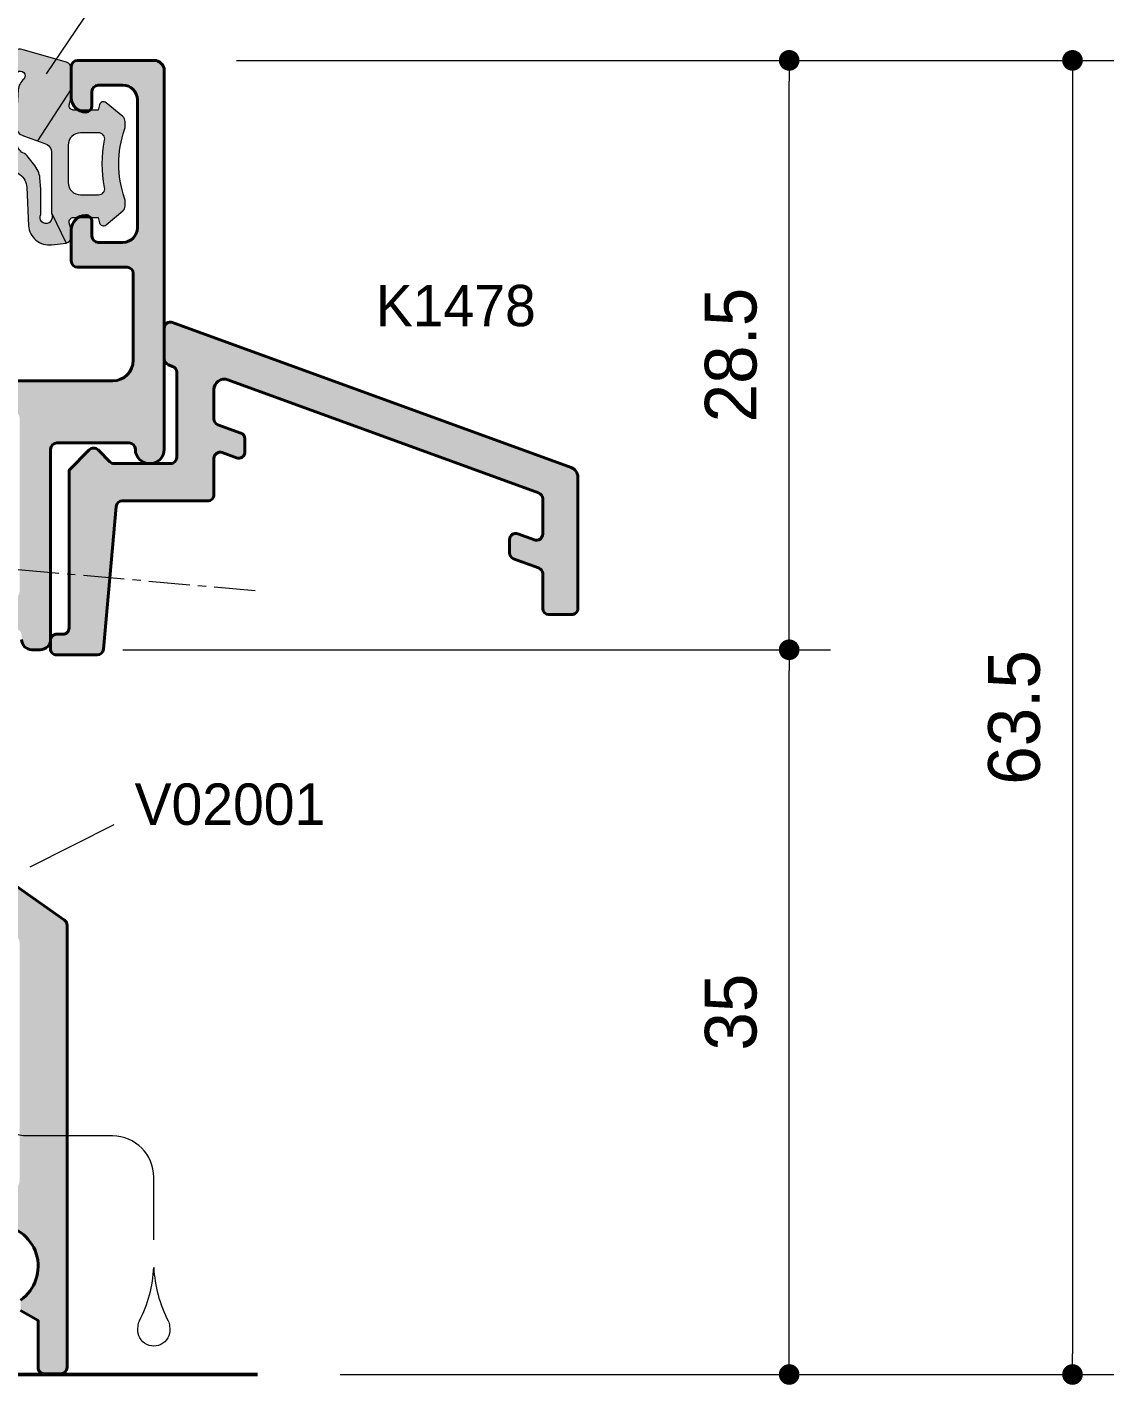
# Model space of a CAD drawing. Header units: millimetres. Extents: x -8 to 2550, y -393 to 1062.
# Drawn here: x 1421.2 to 1473.7, y 88.4 to 154 of the extents above; entities that cross this region are included whole.
import ezdxf

# ---------------------------------------------------------------- set-up
doc = ezdxf.new("R2010")
doc.units = ezdxf.units.MM
doc.header["$LTSCALE"] = 0.25
doc.header["$MEASUREMENT"] = 0
doc.linetypes.add('CENTER', pattern=[50.800000000000004, 31.75, -6.35, 6.35, -6.35])
doc.layers.get('0').update_dxf_attribs({"lineweight": 5})
doc.layers.get('Defpoints').update_dxf_attribs({"lineweight": 5})
for name, color, linetype, lineweight in [('01_Aluminum', 4, 'Continuous', 40), ('01_Axis', 1, 'CENTER', 15), ('01_Dimension', 251, 'Continuous', 9), ('01_Fill Plastic', 253, 'Continuous', 0), ('01_Plastic', 3, 'Continuous', 20), ('01_Text', 40, 'Continuous', 25), ('01_Thin line', 8, 'Continuous', 9), ('01_Wall', 5, 'Continuous', 50)]:
    doc.layers.add(name, color=color, linetype=linetype, lineweight=lineweight)
doc.layers.add('01_Fill 2°material', color=7, linetype='Continuous', lineweight=0, true_color=0xbfbfbf)
doc.layers.add('01_Fill Aluminum', color=7, linetype='Continuous', lineweight=0, true_color=0xdcdcdc)
doc.styles.add('Aluk Text', font='GOTHIC.TTF')
doc.dimstyles.new('ALUK Manual 1-1', dxfattribs={"dimtxt": 2.5, "dimasz": 1, "dimexe": 2, "dimexo": 4, "dimgap": 1.5, "dimtad": 3, "dimdec": 1, "dimdsep": 46, "dimtxsty": 'Aluk Text', "dimblk": 'DOT', "dimcen": 0, "dimclrd": 256, "dimclre": 256, "dimclrt": 2, "dimaunit": 1, "dimadec": 0, "dimazin": 0, "dimtfac": 0.7, "dimtdec": 1, "dimtmove": 0, "dimatfit": 3, "dimldrblk": 'DOT', "dimfxl": 1, "dimtolj": 2, "dimlwd": -1, "dimlwe": -1, "dimarcsym": 0})

# ---------------------------------------------------------------- blocks, each defined once
blk = doc.blocks.new('u20400')
at = {"layer": '01_Fill Aluminum', "ltscale": 0.25}
h = blk.add_hatch(color=256, dxfattribs=at)
h.dxf.hatch_style = 1
h.paths.add_polyline_path([(10.93406215666843, -57.87748329423924, 0.1539147210598379), (10.98831654338176, -57.70541036333385), (10.98831654338176, -56.09999999999718, 0.4142135623730951), (10.68831654338203, -55.79999999999745), (9.288316543381484, -55.79999999999745, 0.414213562373095), (8.988316543381757, -56.09999999999718), (8.988316543381758, -57.16940242223973), (7.095886279919036, -59.87207293090245, -0.2446984432290339), (6.850140666632085, -59.99999999999727), (-4.711683456618516, -59.99999999999727, -0.4142135623730951), (-5.011683456618698, -59.69999999999709), (-5.011683456618698, -57.09999999999718, -0.4142135623730951), (-4.711683456618971, -56.79999999999745), (-0.3116834566186526, -56.79999999999745, 0.414213562373095), (-0.01168345661869807, -56.4999999999975), (-0.01168345661869818, -54.79999999999723, 0.4142135623730951), (-1.011683456618471, -53.79999999999745), (-1.211683456618758, -53.79999999999745, 0.4142135623730951), (-1.511683456618243, -54.09999999999694), (-1.511683456618243, -54.69999999999709, -0.4142135623730951), (-1.811683456618425, -54.99999999999727), (-4.711683456618971, -54.99999999999727, -0.3377122018974786), (-5.000970138528181, -54.77945574661101), (-5.275214243726962, -53.73901792214202, -0.3529849633651082), (-5.137276055693021, -53.38853311301491, 0.2715490385398732), (-5.036168449041159, -53.2132882052635), (-5.047034774418423, -51.66349399167827, 0.5040414943245184), (-5.436748235408653, -51.37932797475699), (-7.34655804368125, -51.97788907767033, 0.1989123673796018), (-7.816276478022482, -52.37065861890444), (-7.940155409166498, -52.60763449245175, 0.04390878351781767), (-7.851410312665047, -52.79835472178995), (-7.767508414274831, -52.94378467899969), (-7.489159566430657, -52.93211003180477), (-6.405096356549602, -54.64020692819016, -0.1604301726528366), (-6.313185855271866, -55.00415194582004, -0.7016017656699904), (-6.877368881568032, -54.99999999999727), (-10.91168345661879, -54.99999999999727, -0.4142135623730951), (-11.21168345661897, -54.69999999999709), (-11.21168345661897, -54.48038475772578, -0.1316524975874812), (-11.17149107775436, -54.33038475772609), (-10.28792302591547, -52.79999999999766, 0.577350269189639), (-10.46112810667246, -52.49999999999727), (-13.71168345661752, -52.49999999999636, 0.4142135623731765), (-14.01168345661824, -52.799999999997), (-14.01168345661824, -56.59999999999718, 0.4142135623730952), (-13.71168345661761, -56.89999999999782), (-11.43873800262452, -56.89999999999782), (-10.94799027381339, -57.74999999999727), (-10.44799027381339, -57.74999999999727, -3.162005927995997), (-10.44799027381339, -60.04999999999745), (-10.94799027381339, -60.04999999999745), (-11.43873800262452, -60.89999999999782), (-13.71168345661877, -60.89999999999782, 0.4142135623730949), (-14.01168345661824, -61.19999999999729), (-14.01168345661824, -61.99999999999724, 0.4142135623730951), (-13.71168345661803, -62.29999999999745), (7.681212506272429, -62.29999999999745, 0.2446984432290238), (7.926958119559018, -62.17207293090283)])
at = {"layer": '01_Aluminum'}
for points in [[(-10.44799027381339, -57.74999999999727, -3.162005927995997), (-10.44799027381339, -60.04999999999745)], [(-10.94799027381339, -60.04999999999745), (-11.43873800262452, -60.89999999999782), (-13.71168345661852, -60.89999999999782, 0.4142135623731503), (-14.01168345661824, -61.19999999999709), (-14.01168345661824, -61.99999999999727, 0.4142135623730396), (-13.71168345661806, -62.29999999999745), (7.681212506272573, -62.29999999999745, 0.2446984432290508), (7.926958119559117, -62.17207293090269), (10.93406215666857, -57.87748329423903, 0.1539147210598241)]]:
    blk.add_lwpolyline(points, format="xyb", dxfattribs=at)
blk = doc.blocks.new('u20131')
at = {"layer": '01_Fill Aluminum', "ltscale": 0.25}
h = blk.add_hatch(color=256, dxfattribs=at)
h.dxf.hatch_style = 1
edge = h.paths.add_edge_path()
edge.add_line((49.50000000000158, -66.49999999999999), (49.50000000000148, -62.80000000000155))
edge.add_arc((49.20000000000071, -62.80000000000122), 0.3000000000007645, 359.9999999999375, 449.9999999999105)
edge.add_line((49.20000000000118, -62.50000000000045), (47.70000000000118, -62.50000000000091))
edge.add_arc((47.70000000000211, -63.20000000000142), 0.7000000000005144, 90.0000000000756, 180.0000000000175)
edge.add_arc((47.30000000000224, -63.20000000000117), 0.3000000000006509, 180.0000000000896, 270.0000000000841)
edge.add_line((47.30000000000268, -63.50000000000182), (48.00000000000159, -63.50000000000182))
edge.add_arc((48.00000000000137, -63.80000000000177), 0.2999999999999474, 4.212097337585874e-11, 89.99999999995788, ccw=False)
edge.add_line((48.30000000000132, -63.80000000000155), (48.30000000000132, -65.00000000000182))
edge.add_arc((47.6000000000026, -65.00000000000202), 0.6999999999987168, -89.9999999999971, 1.63140612130519e-11, ccw=False)
edge.add_line((47.60000000000264, -65.70000000000073), (41.40000000000259, -65.70000000000164))
edge.add_arc((41.40000000000259, -65.00000000000182), 0.6999999999998181, 180, 270, ccw=False)
edge.add_line((40.70000000000277, -65.00000000000182), (40.70000000000277, -63.80000000000155))
edge.add_arc((41.00000000000251, -63.80000000000155), 0.2999999999997343, 90.00000000004479, 179.9999999999987, ccw=False)
edge.add_line((41.00000000000227, -63.50000000000182), (41.70000000000664, -63.50000000000182))
edge.add_arc((41.70000000000656, -63.20000000000088), 0.3000000000009422, 270.0000000000149, 360.0000000000285)
edge.add_arc((41.30000000000496, -63.20000000000437), 0.7000000000025466, 2.97772616576621e-10, 90.00000000029777)
edge.add_line((41.30000000000132, -62.50000000000182), (39.80000000000246, -62.49999999993997))
edge.add_arc((39.80000000000177, -62.79999999994084), 0.300000000000864, 89.99999999986973, 179.9999999998697)
edge.add_line((39.50000000000091, -62.79999999994016), (39.50000000000273, -65.20000000000027))
edge.add_arc((39.20000000000255, -65.20000000000027), 0.3000000000001819, -90, 0, ccw=False)
edge.add_line((39.20000000000255, -65.50000000000045), (35.00000000000398, -65.50000000000045))
edge.add_arc((35.00000000000398, -64.50000000000045), 1, 180.0000000000261, 270, ccw=False)
edge.add_line((34.00000000000398, -64.50000000000091), (33.99999999999739, -51.90980198741818))
edge.add_line((33.99999999999739, -51.90980198741818), (33.69139203840916, -50.73899324412969))
edge.add_arc((33.97766144264328, -50.64927240931782), 0.2999999999998253, 119.63265786339741, 197.4017206772055, ccw=False)
edge.add_arc((33.73044274897487, -50.21466578546065), 0.1999999999998197, 299.6326578633017, 360.4017206770998)
edge.add_line((33.93043783309406, -50.21326352725191), (33.93043783309406, -48.66216935369744))
edge.add_arc((33.63043783309428, -48.66216935369737), 0.299999999999784, 359.9999999999878, 467.4017206770303)
edge.add_line((33.5407169982833, -48.37589994946302), (31.62004823845359, -48.97786439965921))
edge.add_arc((31.85930379795042, -49.7412494776182), 0.8000000000003689, 107.4017206770764, 152.4017206770822)
edge.add_line((31.15032980411218, -49.37063394089364), (31.00340053118464, -49.65170427690828))
edge.add_arc((31.18064402964402, -49.74435816108948), 0.1999999999999596, 152.4017206770416, 272.4017206771103)
edge.add_line((31.18902516141372, -49.94418247550152), (31.47744671570456, -49.93208535379313))
edge.add_line((31.47744671570456, -49.93208535379313), (32.56150992558617, -51.6401822501789))
edge.add_arc((32.05492282551658, -51.9616935408723), 0.6000000000002071, 1.48929757415317e-11, 32.4017206771191, ccw=False)
edge.add_line((32.65492282551679, -51.96169354087215), (32.65492282551679, -51.9999753219854))
edge.add_arc((32.37208011304225, -51.89997532198547), 0.2999999999999026, 221.8134766461749, 340.52877936551687, ccw=False)
edge.add_arc((31.92488859143717, -52.30000000004324), 0.3000000000423317, 41.8134766644046, 90.00000001820196)
edge.add_line((31.92488859134187, -52.00000000000091), (29.41944940514281, -52.00000000000091))
edge.add_arc((29.41944940514281, -51.70000000000073), 0.3000000000001819, 180, 270, ccw=False)
edge.add_line((29.11944940514263, -51.70000000000073), (29.11944940514286, -51.30000000000109))
edge.add_line((29.11944940514286, -51.30000000000109), (29.36666771520709, -49.73324061033691))
edge.add_arc((29.16944940514295, -49.70000000000144), 0.2000000000000752, 350.4328706874221, 449.9999999999725)
edge.add_line((29.16944940514304, -49.50000000000136), (26.05215845721045, -49.50000000000136))
edge.add_arc((26.05215845721069, -49.70000000000137), 0.2000000000000028, 90.0000000000692, 189.5671293126019)
edge.add_line((25.85494014714664, -49.73324061033691), (26.10215845721086, -51.30000000000109))
edge.add_line((26.10215845721086, -51.30000000000109), (26.10215845721109, -51.70000000000073))
edge.add_arc((25.80215845721091, -51.70000000000073), 0.3000000000001819, -90, 0, ccw=False)
edge.add_line((25.80215845721091, -52.00000000000091), (23.29671927101163, -52.00000000000091))
edge.add_arc((23.29671927091633, -52.30000000004327), 0.3000000000423597, 89.9999999818001, 138.1865233355927)
edge.add_arc((22.84952774931124, -51.89997532198552), 0.2999999999998832, 199.4712206344759, 318.18652335383206, ccw=False)
edge.add_line((22.5666850368367, -51.9999753219854), (22.5666850368367, -51.96169354087215))
edge.add_arc((23.16668503683691, -51.9616935408723), 0.6000000000002075, 147.5982793228808, 179.9999999999851, ccw=False)
edge.add_line((22.66009793676733, -51.6401822501789), (23.74416114664893, -49.93208535379313))
edge.add_line((23.74416114664893, -49.93208535379313), (24.03258270093977, -49.94418247550152))
edge.add_arc((24.04096383270948, -49.74435816108948), 0.1999999999999583, 267.5982793228897, 387.5982793229584)
edge.add_line((24.21820733116886, -49.65170427690828), (24.07127805824121, -49.37063394089341))
edge.add_arc((23.36230406440323, -49.74124947761802), 0.8000000000001523, 27.59827932292998, 72.5982793229305)
edge.add_line((23.6015596238999, -48.97786439965921), (21.68089086407019, -48.37589994946302))
edge.add_arc((21.59117002925922, -48.66216935369737), 0.2999999999997834, 72.59827932296974, 180.0000000000122)
edge.add_line((21.29117002925943, -48.66216935369744), (21.29117002925943, -50.21326352725191))
edge.add_arc((21.49116511337857, -50.21466578546075), 0.1999999999997632, 179.5982793228717, 240.36734213667)
edge.add_arc((21.24394641971016, -50.64927240931789), 0.2999999999998601, -17.401720677189417, 60.36734213661879, ccw=False)
edge.add_line((21.53021582394433, -50.73899324412969), (21.2495056755115, -51.80396219186377))
edge.add_line((21.2495056755115, -51.80396219186377), (21.2495056755115, -53.20000000000118))
edge.add_arc((21.54950567551144, -53.20000000000097), 0.2999999999999439, 180.0000000000407, 270.0000000002626)
edge.add_line((21.54950567551282, -53.50000000000091), (21.70000000000118, -53.50000000000045))
edge.add_arc((21.70000000000084, -53.80000000000018), 0.2999999999997272, 0, 89.99999999993491, ccw=False)
edge.add_line((22.00000000000057, -53.80000000000018), (22.00000000000045, -59.80000000000018))
edge.add_arc((21.70000000000028, -59.80000000000019), 0.3000000000001748, -89.9999999999797, 1.4210854715202004e-12, ccw=False)
edge.add_line((21.70000000000039, -60.10000000000036), (21.50000000000114, -60.10000000000036))
edge.add_arc((21.50000000000128, -60.60000000000062), 0.5000000000002558, 90.00000000001629, 179.9999999999707)
edge.add_line((21.00000000000102, -60.60000000000036), (21.00000000000091, -61.00000000000045))
edge.add_arc((21.50000000000114, -61.00000000000023), 0.5000000000002274, 180.0000000000261, 270.000000000026)
edge.add_line((21.50000000000136, -61.50000000000045), (30.70000000000664, -61.50000000000045))
edge.add_arc((30.70000000000709, -61.80000000000042), 0.2999999999999616, 1.3159251466277055e-10, 90.00000000008549, ccw=False)
edge.add_line((31.00000000000705, -61.79999999999973), (31.00000000000705, -65.30000000000018))
edge.add_arc((30.70000000000675, -65.30000000000007), 0.3000000000003027, 269.99999999995794, 359.9999999999783, ccw=False)
edge.add_arc((30.70000000000658, -66.30000000000041), 0.7000000000000455, 90.00000000000465, 270.0000000000046)
edge.add_line((30.70000000000664, -67.00000000000045), (49.00000000000159, -67))
edge.add_arc((49.00000000000158, -66.5), 0.5, 270.0000000000008, 360.0000000000016)
edge = h.paths.add_edge_path(flags=16)
edge.add_arc((23.80000000000065, -53.80000000000065), 0.3000000000001961, 89.99999999987175, 179.9999999999104)
edge.add_line((23.50000000000045, -53.80000000000018), (23.50000000000045, -59.70000000000027))
edge.add_arc((23.800000000001, -59.69999999999992), 0.3000000000005407, 180.0000000000678, 270.0000000000617)
edge.add_line((23.80000000000132, -60.00000000000045), (32.20000000000095, -60))
edge.add_arc((32.20000000000057, -59.7000000000008), 0.2999999999992013, 270.0000000000733, 360.0000000001004)
edge.add_line((32.49999999999977, -59.70000000000027), (32.49999999999795, -53.80000000000109))
edge.add_arc((32.19999999999764, -53.80000000000122), 0.3000000000003098, 2.442665995361458e-11, 90.000000000019)
edge.add_line((32.19999999999754, -53.50000000000091), (23.80000000000132, -53.50000000000045))
at = {"layer": '01_Aluminum'}
blk.add_lwpolyline([(21.50000000000114, -60.10000000000036, 0.4142135623728619), (21.00000000000102, -60.60000000000036), (21.00000000000091, -61.00000000000045, 0.414213562373095), (21.50000000000136, -61.50000000000045), (30.70000000000664, -61.50000000000045, -0.4142135623728619), (31.00000000000705, -61.79999999999973), (31.00000000000705, -65.30000000000018, -0.414213562373195), (30.70000000000653, -65.60000000000036, 0.9999999999999999), (30.70000000000664, -67.00000000000045), (49.00000000000159, -67, 0.4142135623730963), (49.50000000000158, -66.49999999999999), (49.50000000000148, -62.80000000000155, 0.4142135623729618), (49.20000000000118, -62.50000000000045), (47.70000000000118, -62.50000000000091, 0.4142135623727954), (47.00000000000159, -63.20000000000164, 0.4142135623730617), (47.30000000000268, -63.50000000000182), (48.00000000000159, -63.50000000000182, -0.4142135623726622), (48.30000000000132, -63.80000000000155), (48.30000000000132, -65.00000000000182, -0.4142135623731616), (47.60000000000264, -65.70000000000073), (41.40000000000259, -65.70000000000164, -0.414213562373095), (40.70000000000277, -65.00000000000182), (40.70000000000277, -63.80000000000155, -0.4142135623728619), (41.00000000000227, -63.50000000000182), (41.70000000000664, -63.50000000000182, 0.4142135623731616), (42.0000000000075, -63.20000000000073, 0.4142135623730951), (41.30000000000132, -62.50000000000182), (39.80000000000246, -62.49999999993997, 0.414213562373095), (39.50000000000091, -62.79999999994016), (39.50000000000273, -65.20000000000027, -0.414213562373095), (39.20000000000255, -65.50000000000045), (35.00000000000398, -65.50000000000045, -0.4142135623729618), (34.00000000000398, -64.50000000000091), (33.99999999999739, -51.90980198741818)], format="xyb", dxfattribs=at)
blk = doc.blocks.new('V03000 compressa')
at = {"layer": '01_Fill 2°material', "ltscale": 0.25}
h = blk.add_hatch(color=256, dxfattribs=at)
h.dxf.hatch_style = 1
h.paths.add_polyline_path([(-1.349779006707422, 5.502782315895844, 0.3394542588633833), (-1.832741919851972, 5.873372793344743), (-3.568467016083336, 5.765922824903782, 0.2104988214666952), (-4.105722831877983, 5.478041522628359, -1.804841339107599), (-4.137826312487278, 5.874375909207401, 0.1295709018756503), (-3.883811307354583, 5.895149184519823, -0.06616561695907562), (-1.1189012794896, 5.863090072864566, -0.2259163896485371), (-0.5691953129341978, 5.59906957523674), (-0.5255564467772729, 5.534037696179098, 0.1610760473793484), (-0.3185467893138134, 5.281197824552464), (0.07616155595792229, 4.966134417517993), (0.3493128211614462, 4.794819049469652, 0.05476775492906468), (0.6782978704552494, 4.711781788697181), (1.235230874499621, 4.673580268130308), (2.446592433774413, 4.667187901343482, -0.778169388476966), (2.854407442525578, 4.275715841631251, 0.2172113476248099), (2.839945482301292, 4.246242707194658, -0.2920037080989935), (2.364959874069196, 4.150000034511892), (3.830961493895074, 3.447437868107614), (3.917194585144205, 4.149102859285708, 0.4281836298442188), (2.999416707540607, 5.268284891597091), (1.137457395024515, 5.348685235355086, -0.2299984147718559), (0.522439420463424, 5.680917440936608), (-0.04042853769192423, 6.463747703034414, 0.2126774621090017), (-0.6471722119304131, 6.699999999472084), (-4.865628329889888, 6.699999999443776, 0.2751644614747888), (-5.528508390237675, 5.808529122004646, 0.1482486960089274), (-5.503718736385736, 5.519468946487677), (-4.907701724175961, 3.414219771201462, 0.3316156143233267), (-4.620226938591059, 3.2000000000005), (-3.599999999999909, 3.2000000000005), (-1.105449028789308, 4.818491020848373)])
at = {"layer": '01_Fill Plastic', "ltscale": 0.25}
h = blk.add_hatch(color=256, dxfattribs=at)
h.dxf.hatch_style = 1
h.paths.add_polyline_path([(2.364959874068963, 4.150000034512004), (-0.5161190928703455, 4.150000027471606, -0.3394542591779541), (-0.9990820078944582, 4.520590504920392), (-1.105449028789308, 4.818491020848373), (-3.599999999999909, 3.2000000000005), (-3.200000000000273, 3.2000000000005), (-2.851699396758477, 3.293202412963024, -0.4930418078672591), (-2.599999999999682, 3.099999999999948), (-2.599999999999682, 1.900000000000205), (-2.851763809020764, 1.832540090689377, 0.5486187866265606), (-2.953208888623835, 1.510797403494113), (-2.278880158763168, 0.707163717094133, 0.221694662642785), (-2.049066825827387, 0.6000000000001364), (-1.757839583125334, 0.6000000000001364, 0.08471955629338936), (-1.658339229363605, 0.6169811320756065, -0.1706640371966497), (1.658339229364164, 0.6169811320755709, 0.08471955629339496), (1.757839583125673, 0.6000000000001364), (2.049066825827802, 0.6000000000001364, 0.2216946626430188), (2.278880158763446, 0.7071637170941933), (2.95320888862378, 1.510797403495227, 0.5486187866262008), (2.851763809020938, 1.832540090689391), (2.600000000000136, 1.900000000000205), (2.600000000000136, 3.099999999999922, -0.4930418078673595), (2.851699396758962, 3.293202412962955), (3.200000000000045, 3.2000000000005), (3.535602014123893, 3.2000000000005, 0.3635220656709133), (3.830961493895074, 3.447437868107614)])
h.paths.add_polyline_path([(0.8999999984210945, 3.350000031197624, -0.4142135631438351), (1.5, 2.750000031197601), (1.5, 1.880802621723404, -0.4734736942741708), (1.140983606556208, 1.586664787867317, 0.09933114856506425), (-1.140983606556084, 1.586664787866501, -0.4734736942745481), (-1.500000000000227, 1.880802621722816), (-1.499999999999773, 2.750000026461785, -0.4142135616022018), (-0.9000000015791515, 3.350000026460976)], flags=16)
at = {"layer": '01_Plastic'}
for p, q in [((-1.105449028789308, 4.818491020848373), (-3.599999999999909, 3.2000000000005)), ((2.3649598740692, 4.150000034511891), (3.830961493895074, 3.447437868107613))]:
    blk.add_line(p, q, dxfattribs=at)
for points in [[(3.535602014123015, 3.2000000000005), (3.200000000000045, 3.2000000000005), (2.851699396759386, 3.293202412962842, 0.4930418078677098), (2.600000000000136, 3.100000000000136), (2.600000000000136, 1.900000000000205), (2.851763809020667, 1.832540090689463, -0.5486187866267344), (2.953208888623749, 1.510797403495189), (2.278880158763741, 0.707163717094545, -0.2216946626430053), (2.049066825828277, 0.6000000000001364), (1.757839583124905, 0.6000000000001364, -0.08471955629334921), (1.658339229363492, 0.6169811320758072, 0.170664037196582), (-1.658339229363037, 0.6169811320758072, -0.08471955629315375), (-1.757839583124451, 0.6000000000001364), (-2.049066825827822, 0.6000000000001364, -0.2216946626428748), (-2.278880158763513, 0.7071637170945451), (-2.953208888623976, 1.51079740349428, -0.54861878662675), (-2.85176380902044, 1.832540090689463), (-2.599999999999682, 1.900000000000205), (-2.599999999999682, 3.100000000000136, 0.4930418078680632), (-2.851699396759159, 3.293202412962842), (-3.200000000000273, 3.2000000000005), (-4.620226938591031, 3.2000000000005, -0.3394542588716437), (-4.910004686479851, 3.422354286478139), (-5.503718736385736, 5.519468946487677, -0.148248696008926), (-5.528508390237675, 5.808529122004643, -0.2751644614747896), (-4.865628329889887, 6.699999999443776), (-0.6471722119304104, 6.699999999472084, -0.2126774621090012), (-0.04042853769192334, 6.463747703034414), (0.5224394204631151, 5.680917440937037, 0.2299984147718792), (1.137457395024057, 5.348685235355106), (2.999416707540604, 5.268284891597091, -0.428183629840332), (3.917194585145808, 4.14910285929875), (3.830961493895074, 3.447437868107613, -0.3635220656717425)], [(2.3649598740692, 4.150000034511891, 0.2920037080990366), (2.839945482301346, 4.24624270719471, -0.2172113476244698), (2.854407442525599, 4.275715841631268, 0.7781693884769837), (2.446592433774413, 4.667187901343482), (1.235230874499621, 4.673580268130308), (0.6782978704552534, 4.711781788697181, -0.05476775492906524), (0.3493128211614469, 4.794819049469652), (0.07616155595792407, 4.966134417517992), (-0.3185467893138139, 5.281197824552464, -0.1610760473793482), (-0.5255564467772728, 5.534037696179098), (-0.5691953129341982, 5.59906957523674, 0.2259163896485339), (-1.118901279489592, 5.863090072864566, 0.06616561695907532), (-3.883811307354562, 5.895149184519823, -0.129570901875661), (-4.137826312487277, 5.874375909207401, 1.804841339107601), (-4.105722831877983, 5.478041522628359, -0.2104988214666968), (-3.568467016083332, 5.765922824903782), (-1.832741919851969, 5.873372793344743, -0.3394542588633826), (-1.349779006707422, 5.502782315895843), (-0.999082007894458, 4.520590504920392, 0.3394542588633432), (-0.5161190934345542, 4.150000027471606)], [(1.5, 2.75000003119726), (1.5, 1.88080262172366, -0.4734736942733416), (1.140983606557256, 1.586664787867107, 0.09933114856515271), (-1.140983606557029, 1.586664787866312, -0.4734736942734979), (-1.500000000000227, 1.880802621722751), (-1.499999999999773, 2.750000026461521, -0.4142135623731575), (-0.900000000000091, 3.350000026460975), (0.9000000000003183, 3.350000031197624, -0.414213562373095)]]:
    blk.add_lwpolyline(points, format="xyb", close=True, dxfattribs=at)
blk = doc.blocks.new('_Dot')
at = {"color": 0, "linetype": 'ByBlock', "lineweight": -2}
blk.add_line((-0.5, 0), (-1, 0), dxfattribs=at)
at = {"color": 0, "linetype": 'ByBlock', "const_width": 0.5}
blk.add_lwpolyline([(-0.25, 0, 1), (0.25, 0, 1)], format="xyb", close=True, dxfattribs=at)
blk = doc.blocks.new('*D77')
at = {"layer": '01_Dimension', "ltscale": 0.25, "transparency": 16777216}
for p, q in [((1425.785350609263, 123.9314900118925), (1460.007639299643, 123.9314900118926)), ((1458.007639299643, 89.88450860748974), (1458.007639299643, 122.9314900118926)), ((1436.285350609258, 88.88450860748972), (1460.007639299643, 88.88450860748974))]:
    blk.add_line(p, q, dxfattribs=at)
at = {"layer": 'Defpoints', "color": 0, "ltscale": 0.25, "transparency": 16777216}
for p in [(1421.785350609263, 123.9314900118925), (1458.007639299643, 123.9314900118926), (1432.285350609258, 88.88450860748972)]:
    blk.add_point(p, dxfattribs=at)
at = {"layer": '01_Dimension', "ltscale": 0.25, "transparency": 16777216}
for p, rotation in [((1458.007639299643, 123.9314900118926), 90), ((1458.007639299643, 88.88450860748974), 270)]:
    blk.add_blockref('_Dot', p, dxfattribs=dict(at, rotation=rotation))
at = {"layer": '01_Dimension', "color": 2, "ltscale": 0.25, "transparency": 16777216, "insert": (1455.194756906713, 106.4079993096907), "char_height": 2.5, "attachment_point": 5, "rotation": 90, "style": 'Aluk Text'}
blk.add_mtext('\\A2;35', dxfattribs=at)
blk = doc.blocks.new('*D78')
at = {"layer": '01_Dimension', "ltscale": 0.25, "transparency": 16777216}
for p, q in [((1431.285350609262, 152.4314900118932), (1460.007639299645, 152.4314900118932)), ((1458.007639299645, 124.9314900118926), (1458.007639299645, 151.4314900118932)), ((1425.785350609262, 123.9314900118926), (1460.007639299645, 123.9314900118926))]:
    blk.add_line(p, q, dxfattribs=at)
at = {"layer": 'Defpoints', "color": 0, "ltscale": 0.25, "transparency": 16777216}
for p in [(1427.285350609262, 152.4314900118932), (1458.007639299645, 152.4314900118932), (1421.785350609262, 123.9314900118926)]:
    blk.add_point(p, dxfattribs=at)
at = {"layer": '01_Dimension', "ltscale": 0.25, "transparency": 16777216}
for p, rotation in [((1458.007639299645, 152.4314900118932), 90), ((1458.007639299645, 123.9314900118926), 270)]:
    blk.add_blockref('_Dot', p, dxfattribs=dict(at, rotation=rotation))
at = {"layer": '01_Dimension', "color": 2, "ltscale": 0.25, "transparency": 16777216, "insert": (1455.194756906714, 138.1814900118925), "char_height": 2.5, "attachment_point": 5, "rotation": 90, "style": 'Aluk Text'}
blk.add_mtext('\\A2;28.5', dxfattribs=at)
blk = doc.blocks.new('*D79')
at = {"layer": '01_Dimension', "ltscale": 0.25, "transparency": 16777216}
for p, q in [((1431.285350609262, 152.4314900118932), (1473.710352767204, 152.4314900118933)), ((1471.710352767204, 151.4314900118932), (1471.710352767204, 89.88450860748974)), ((1436.285350609258, 88.88450860748972), (1473.710352767204, 88.88450860748974))]:
    blk.add_line(p, q, dxfattribs=at)
at = {"layer": 'Defpoints', "color": 0, "ltscale": 0.25, "transparency": 16777216}
for p in [(1427.285350609262, 152.4314900118932), (1432.285350609258, 88.88450860748972), (1471.710352767204, 88.88450860748974)]:
    blk.add_point(p, dxfattribs=at)
at = {"layer": '01_Dimension', "ltscale": 0.25, "transparency": 16777216}
for p, rotation in [((1471.710352767204, 152.4314900118932), 90), ((1471.710352767204, 88.88450860748974), 270)]:
    blk.add_blockref('_Dot', p, dxfattribs=dict(at, rotation=rotation))
at = {"layer": '01_Dimension', "color": 2, "ltscale": 0.25, "transparency": 16777216, "insert": (1468.897470374274, 120.6579993096911), "char_height": 2.5, "attachment_point": 5, "rotation": 90, "style": 'Aluk Text'}
blk.add_mtext('\\A2;63.5', dxfattribs=at)

msp = doc.modelspace()

# ---------------------------------------------------------------- hatches: boundary and pattern name
at = {"layer": '01_Fill Aluminum'}
h = msp.add_hatch(color=256, dxfattribs=at)
edge = h.paths.add_edge_path()
edge.add_arc((1428.085350609262, 139.4824502951996), 0.29999999999993, 69.99999999999972, 180)
edge.add_line((1427.785350609262, 139.4824502951996), (1427.785350609262, 137.9926014137334))
edge.add_arc((1428.085350609262, 137.9926014137336), 0.300000000000054, 180, 250.0000000000004)
edge.add_line((1427.982744566265, 137.7106936274976), (1428.18795665226, 137.6360025364837))
edge.add_arc((1428.085350609262, 137.3540947502478), 0.3000000000000611, 0, 69.99999999999437, ccw=False)
edge.add_line((1428.385350609263, 137.3540947502478), (1428.385350609263, 133.2314900118982))
edge.add_arc((1428.085350609262, 133.2314900118985), 0.3000000000000114, -90, 1.0913936421275139e-11, ccw=False)
edge.add_line((1428.085350609262, 132.9314900118983), (1425.368008920634, 132.9314900118983))
edge.add_arc((1425.368008920634, 133.2314900118981), 0.2999999999999972, 225.0000001382683, 269.9999999999946, ccw=False)
edge.add_line((1425.15587688679, 133.0193579770302), (1424.581806572611, 133.5934282884376))
edge.add_arc((1424.369674538256, 133.3812962540819), 0.3000000000000145, 44.99999999999616, 135.0000000812295)
edge.add_line((1424.157542503599, 133.5934282881371), (1423.1874985294, 132.6233843111877))
edge.add_line((1423.187498529401, 132.6233843111876), (1423.18235200711, 124.9831263163254))
edge.add_arc((1422.88235200711, 124.9831263163255), 0.2999999999999972, -90, 1.3585577107733116e-11, ccw=False)
edge.add_line((1422.88235200711, 124.6831263163253), (1422.57870160204, 124.6831263163253))
edge.add_arc((1422.57870160204, 124.3831263163256), 0.2999999999999687, 90.00000000000271, 180)
edge.add_line((1422.27870160204, 124.3831263163256), (1422.27870160204, 123.9831263163256))
edge.add_arc((1422.57870160204, 123.9831263163255), 0.3000000000000114, 179.9999999999891, 270.0000000000027)
edge.add_line((1422.57870160204, 123.6831263163253), (1424.541630722707, 123.6831263163254))
edge.add_arc((1424.541630722707, 123.9831263163255), 0.2999999999999829, 270.0000000000027, 354.8460764683521)
edge.add_line((1424.840417811319, 123.9561768139437), (1425.457024375017, 130.8579321599914))
edge.add_arc((1425.755856790936, 130.8314900118984), 0.2999999999999802, 90, 174.9433599481306, ccw=False)
edge.add_line((1425.755856790936, 131.1314900118982), (1429.885350609262, 131.1314900118982))
edge.add_arc((1429.885350609263, 131.4314900118983), 0.3000000000000114, 269.9999999999891, 360)
edge.add_line((1430.185350609262, 131.4314900118983), (1430.185350609262, 133.1816150933338))
edge.add_arc((1430.485350609262, 133.1816150933336), 0.3000000000000114, 70.00000000000023, 180.0000000000054, ccw=False)
edge.add_line((1430.58795665226, 133.4635228795696), (1431.282744566265, 133.210640759744))
edge.add_arc((1431.385350609263, 133.4925485459798), 0.2999999999999762, 249.9999999999914, 360)
edge.add_line((1431.685350609262, 133.4925485459798), (1431.685350609262, 134.1310552094654))
edge.add_arc((1431.385350609263, 134.1310552094655), 0.2999999999999545, 5.428146656365224e-12, 70.00000000000065)
edge.add_line((1431.48795665226, 134.412962995701), (1430.382744566265, 134.8152272975546))
edge.add_arc((1430.485350609262, 135.0971350837903), 0.300000000000066, 180, 249.99999999999181, ccw=False)
edge.add_line((1430.185350609262, 135.0971350837903), (1430.185350609262, 136.5141899184031))
edge.add_arc((1430.685350609262, 136.5141899184036), 0.5000000000000284, 70.00000000000108, 180.0000000000016, ccw=False)
edge.add_line((1430.856360680925, 136.9840362287964), (1445.887956652261, 131.5129827217146))
edge.add_arc((1445.785350609262, 131.2310749354787), 0.299999999999947, 0, 70.00000000000671, ccw=False)
edge.add_line((1446.085350609262, 131.2310749354787), (1446.085350609262, 129.5283904995171))
edge.add_arc((1445.785350609262, 129.5283904995176), 0.2999999999999829, 250.0000000000034, 359.99999999999454, ccw=False)
edge.add_line((1445.682744566265, 129.2464827132816), (1444.88795665226, 129.5357618565337))
edge.add_arc((1444.785350609263, 129.253854070298), 0.3000000000000065, 69.99999999999926, 179.9999999999864)
edge.add_line((1444.485350609262, 129.253854070298), (1444.485350609262, 128.6153474068125))
edge.add_arc((1444.785350609262, 128.6153474068123), 0.2999999999999261, 180.0000000000054, 249.9999999999997)
edge.add_line((1444.682744566265, 128.3334396205768), (1445.88795665226, 127.8947782952965))
edge.add_arc((1445.785350609262, 127.6128705090609), 0.3000000000000429, 0, 69.99999999999602, ccw=False)
edge.add_line((1446.085350609262, 127.6128705090609), (1446.085350609262, 125.9314900118985))
edge.add_arc((1446.385350609263, 125.9314900118983), 0.3000000000000114, 180.0000000000109, 270)
edge.add_line((1446.385350609263, 125.6314900118982), (1447.485350609262, 125.6314900118982))
edge.add_arc((1447.485350609262, 125.9314900118983), 0.2999999999999545, 270, 360)
edge.add_line((1447.785350609262, 125.9314900118983), (1447.785350609262, 128.113445455167))
edge.add_line((1447.785350609262, 128.113445455167), (1447.785350609262, 132.2813862427935))
edge.add_arc((1447.285350609262, 132.2813862427938), 0.5000000000000284, 359.9999999999968, 430.0000000000011)
edge.add_line((1447.456360680925, 132.7512325531865), (1428.18795665226, 139.7643580814355))

# ---------------------------------------------------------------- linework, layer by layer
at = {"layer": '01_Aluminum'}
msp.add_lwpolyline([(1428.18795665226, 139.7643580814355, 0.520567050551748), (1427.785350609262, 139.4824502951996), (1427.785350609262, 137.9926014137336, 0.315298788878988), (1427.982744566265, 137.7106936274976), (1428.18795665226, 137.6360025364838, -0.315298788878965), (1428.385350609263, 137.3540947502478), (1428.385350609263, 133.2314900118985, -0.4142135623731505), (1428.085350609262, 132.9314900118983), (1425.368008920634, 132.9314900118983, -0.1989123667524572), (1425.15587688679, 133.0193579770302), (1424.581806572611, 133.5934282884377, 0.4142135627883559), (1424.157542503599, 133.5934282881371), (1423.187498529401, 132.6233843111876), (1423.18235200711, 124.9831263163255, -0.4142135623731645), (1422.88235200711, 124.6831263163253), (1422.57870160204, 124.6831263163253, 0.4142135623730812), (1422.27870160204, 124.3831263163256), (1422.27870160204, 123.9831263163255, 0.4142135623731644), (1422.57870160204, 123.6831263163253), (1424.541630722707, 123.6831263163253, 0.3881057489486079), (1424.840417811319, 123.9561768139437), (1425.457024375017, 130.8579321599913, -0.3885942463552527), (1425.755856790936, 131.1314900118982), (1429.885350609263, 131.1314900118982, 0.4142135623731505), (1430.185350609262, 131.4314900118983), (1430.185350609262, 133.1816150933336, -0.5205670505517903), (1430.58795665226, 133.4635228795696), (1431.282744566265, 133.2106407597439, 0.5205670505517938), (1431.685350609262, 133.4925485459798), (1431.685350609262, 134.1310552094655, 0.3152987888789582), (1431.48795665226, 134.412962995701), (1430.382744566264, 134.8152272975548, -0.3152987888789442), (1430.185350609262, 135.0971350837903), (1430.185350609262, 136.5141899184031, -0.5205670505517522), (1430.856360680925, 136.9840362287964), (1445.88795665226, 131.5129827217146, -0.315298788879007), (1446.085350609262, 131.2310749354787), (1446.085350609262, 129.5283904995171, -0.5205670505517078), (1445.682744566265, 129.2464827132816), (1444.88795665226, 129.5357618565335, 0.5205670505516805), (1444.485350609262, 129.253854070298), (1444.485350609262, 128.6153474068123, 0.3152987888789643), (1444.682744566265, 128.3334396205768), (1445.88795665226, 127.8947782952964, -0.3152987888789642), (1446.085350609262, 127.6128705090609), (1446.085350609262, 125.9314900118983, 0.4142135623730395), (1446.385350609263, 125.6314900118982), (1447.485350609262, 125.6314900118982, 0.4142135623730951), (1447.785350609262, 125.9314900118983), (1447.785350609262, 128.113445455167), (1447.785350609262, 132.2813862427933, 0.3152987888790017), (1447.456360680925, 132.7512325531865)], format="xyb", close=True, dxfattribs=at)
at = {"layer": '01_Axis', "ltscale": 0.25}
msp.add_line((1432.177126002931, 126.779132982597), (1418.120316183405, 128.034975991338), dxfattribs=at)
at = {"layer": '01_Dimension', "ltscale": 0.25}
msp.add_line((1425.345105044286, 115.4651098441344), (1421.279830727849, 113.4203310687477), dxfattribs=at)
at = {"layer": '01_Thin line'}
msp.add_line((1422.08463354719, 151.776967999122), (1426.432393828449, 158.2068364280026), dxfattribs=at)
msp.add_lwpolyline([(1427.277809714913, 95.3947268982181), (1427.277809714913, 98.41980655527414, 0.414213562373095), (1425.277809714913, 100.4198065552741), (1421.185350609259, 100.4198065552739, -0.4142135623730958), (1419.185350609259, 102.4198065552739), (1419.185350609259, 108.09722858394)], format="xyb", dxfattribs=at)
at = {"layer": '01_Thin line', "ltscale": 0.25}
msp.add_lwpolyline([(1426.580850724575, 91.4741461215342, 0.1104806775240409), (1427.277809714913, 94.06690006889289, 0.1104806775252604), (1427.97476870526, 91.47414612151783, -0.1041696384670024), (1428.038459892096, 91.21595135199755, -1.262932956566892), (1426.517159537729, 91.21595135200346, -0.1041696384668829)], format="xyb", close=True, dxfattribs=at)
at = {"layer": '01_Wall', "ltscale": 0.25}
msp.add_line((1432.285350609258, 88.88450860748969), (1347.538948993967, 88.88450860748969), dxfattribs=at)

# ---------------------------------------------------------------- block references
at = {"layer": '01_Dimension', "xscale": -1, "rotation": 90}
msp.add_blockref('V03000 compressa', (1426.485350609263, 147.4314900118942), dxfattribs=at)
at = {"layer": '01_Dimension', "ltscale": 0.25, "rotation": 90}
for name, p in [('u20131', (1360.785350609262, 102.9314900118916)), ('u20400', (1360.785350609262, 102.9314900118917))]:
    msp.add_blockref(name, p, dxfattribs=at)

# ---------------------------------------------------------------- texts
at = {"layer": '01_Text', "style": 'Aluk Text'}
for s, p in [('K1478', (1438.018226856581, 139.5764118977717)), ('V02001', (1426.351249771808, 115.4651098441344))]:
    msp.add_text(s, height=2, dxfattribs=at).set_placement(p)

# ---------------------------------------------------------------- dimensions: what is measured, and where the dimension line sits
at = {"layer": '01_Dimension', "ltscale": 0.25}
for base, p1, p2, picture, middle in [((1458.007639299645, 152.4314900118932), (1421.785350609262, 123.9314900118925), (1427.285350609262, 152.4314900118932), '*D78', (1455.194756906714, 138.1814900118925)), ((1471.710352767204, 88.88450860748974), (1427.285350609262, 152.4314900118932), (1432.285350609258, 88.88450860748969), '*D79', (1468.897470374274, 120.6579993096911)), ((1458.007639299643, 123.9314900118926), (1432.285350609258, 88.88450860748969), (1421.785350609262, 123.9314900118925), '*D77', (1455.194756906713, 106.4079993096907))]:
    dim = msp.add_linear_dim(base=base, p1=p1, p2=p2, angle=90, dimstyle='ALUK Manual 1-1', override={"dimfxl": 0}, dxfattribs=at)
    dim.commit()
    dim.dimension.update_dxf_attribs({"geometry": picture, "text_midpoint": middle})

doc.saveas('drawing.dxf')
